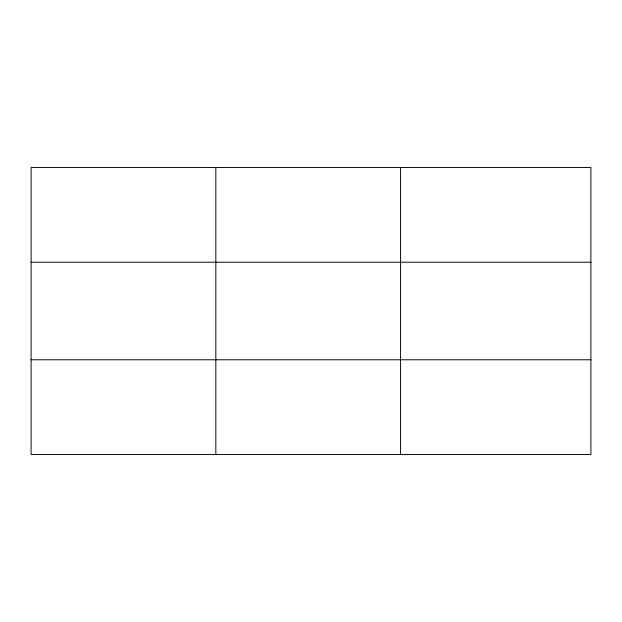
<?xml version="1.0" encoding="UTF-8"?>
<svg xmlns="http://www.w3.org/2000/svg" width="622" height="622" viewBox="0 0 622 622"><rect width="100%" height="100%" fill="white"/><g stroke="black" fill="none" stroke-linecap="round" stroke-linejoin="round"><path stroke-width="0.93" d="M215.834 454.457L215.834 167.543M590.9 359.773L590.9 454.457L31.1 454.457L31.1 167.543L590.9 167.543L590.9 359.773L31.1 359.773M31.1 262.227L590.9 262.227M400.568 167.543L400.568 454.457"/></g></svg>
